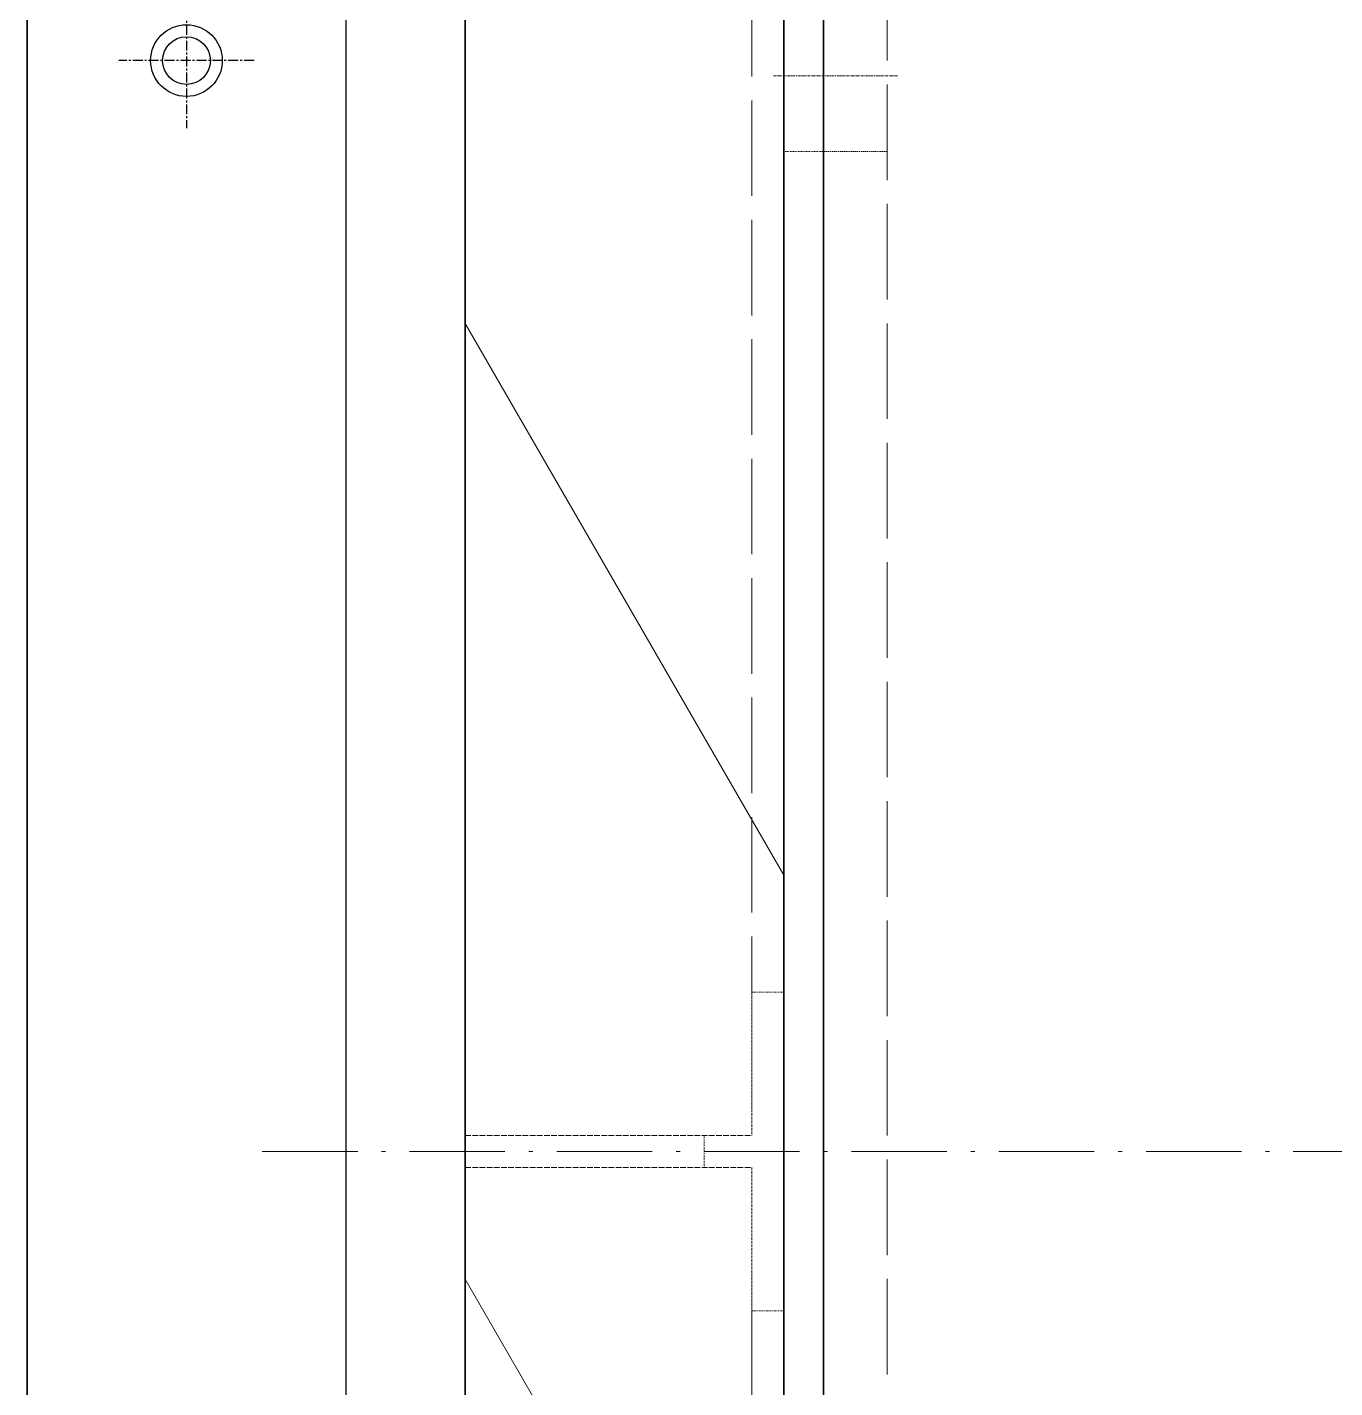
# Model space of a CAD drawing. Header units: millimetres. Extents: x 3026 to 35289, y 2869 to 25683.
# Drawn here: x 14471.1 to 14635.3, y 12382.6 to 12553.4 of the extents above; entities that cross this region are included whole.
import ezdxf

# ---------------------------------------------------------------- set-up
doc = ezdxf.new("R2010")
doc.units = ezdxf.units.MM
for name, pattern in [('CENTER', [2, 1.25, -0.25, 0.25, -0.25]), ('DASHDOT', [18.5, 12, -3, 0.5, -3]), ('DASHED', [15, 12, -3])]:
    doc.linetypes.add(name, pattern=pattern)
doc.layers.add('center', color=1, linetype='CENTER')

# ---------------------------------------------------------------- blocks, each defined once
blk = doc.blocks.new('A$C55E021B5')
at = {"color": 7, "lineweight": 35}
for p, q in [((1375, 38.5), (1375, 2102.5)), ((1415, 2102.5), (1415, 38.5)), ((1370, 2070.5), (1370, 209.79)), ((1370, 2070.5), (1370, 209.79)), ((1375, 70.5), (1375, 2070.5)), ((1375, 2070.5), (1375, 209.79))]:
    blk.add_line(p, q, dxfattribs=at)
at = {"color": 7, "linetype": 'DASHED', "lineweight": 13}
for p, q in [((1379, 2102.5), (1379, 1090.5)), ((1362, 2074.5), (1362, 66.5)), ((1370, 2074.5), (1370, 66.5)), ((1379, 1050.5), (1379, 38.5))]:
    blk.add_line(p, q, dxfattribs=at)
at = {"color": 7, "linetype": 'DASHDOT', "lineweight": 13, "ltscale": 0.025999}
blk.add_line((1376.3, 1205.59), (1360.7, 1205.59), dxfattribs=at)
at = {"color": 7, "linetype": 'DASHED', "lineweight": 13, "ltscale": 0.013334}
blk.add_line((1370, 1196.09), (1362, 1196.09), dxfattribs=at)
at = {"color": 7, "linetype": 'DASHED', "lineweight": 13, "ltscale": 0.008333}
blk.add_line((1375, 1196.09), (1370, 1196.09), dxfattribs=at)
at = {"color": 7, "lineweight": 13, "ltscale": 0.133334}
for p, q in [((1415, 1174.47), (1375, 1105.19)), ((1415, 1054.47), (1375, 985.19))]:
    blk.add_line(p, q, dxfattribs=at)
at = {"color": 7, "linetype": 'DASHED', "lineweight": 13, "ltscale": 0.006667}
for p, q in [((1375, 1090.5), (1379, 1090.5)), ((1385, 1072.5), (1385, 1068.5)), ((1375, 1050.5), (1379, 1050.5))]:
    blk.add_line(p, q, dxfattribs=at)
at = {"color": 7, "linetype": 'DASHED', "lineweight": 13, "ltscale": 0.03}
for p, q in [((1379, 1090.5), (1379, 1072.5)), ((1379, 1068.5), (1379, 1050.5))]:
    blk.add_line(p, q, dxfattribs=at)
at = {"color": 7, "linetype": 'DASHED', "lineweight": 13, "ltscale": 0.06}
for p, q in [((1415, 1072.5), (1379, 1072.5)), ((1415, 1068.5), (1379, 1068.5))]:
    blk.add_line(p, q, dxfattribs=at)
at = {"color": 7, "linetype": 'DASHDOT', "lineweight": 13}
blk.add_line((1440.5, 1070.5), (654.5, 1070.5), dxfattribs=at)
blk = doc.blocks.new('A$C3FF200C2')
for p, q in [((0, 805), (0, 0)), ((40, 805), (40, 0))]:
    blk.add_line(p, q)
blk = doc.blocks.new('1')
blk.add_line((14471.14, 11344.23), (14471.14, 13650.23))
for radius in [4.5, 3]:
    blk.add_circle((14491.14, 12549.23), radius)
at = {"layer": 'center'}
for p, q in [((14491.14, 12557.73), (14491.14, 12540.73)), ((14499.64, 12549.23), (14482.64, 12549.23))]:
    blk.add_line(p, q, dxfattribs=at)
at = {"xscale": -1}
blk.add_blockref('A$C55E021B5', (15941.14, 11341.73), dxfattribs=at)
blk.add_blockref('A$C3FF200C2', (14471.14, 12034.23))

msp = doc.modelspace()

# ---------------------------------------------------------------- block references
msp.add_blockref('1', (0, 0))

doc.saveas('drawing.dxf')
